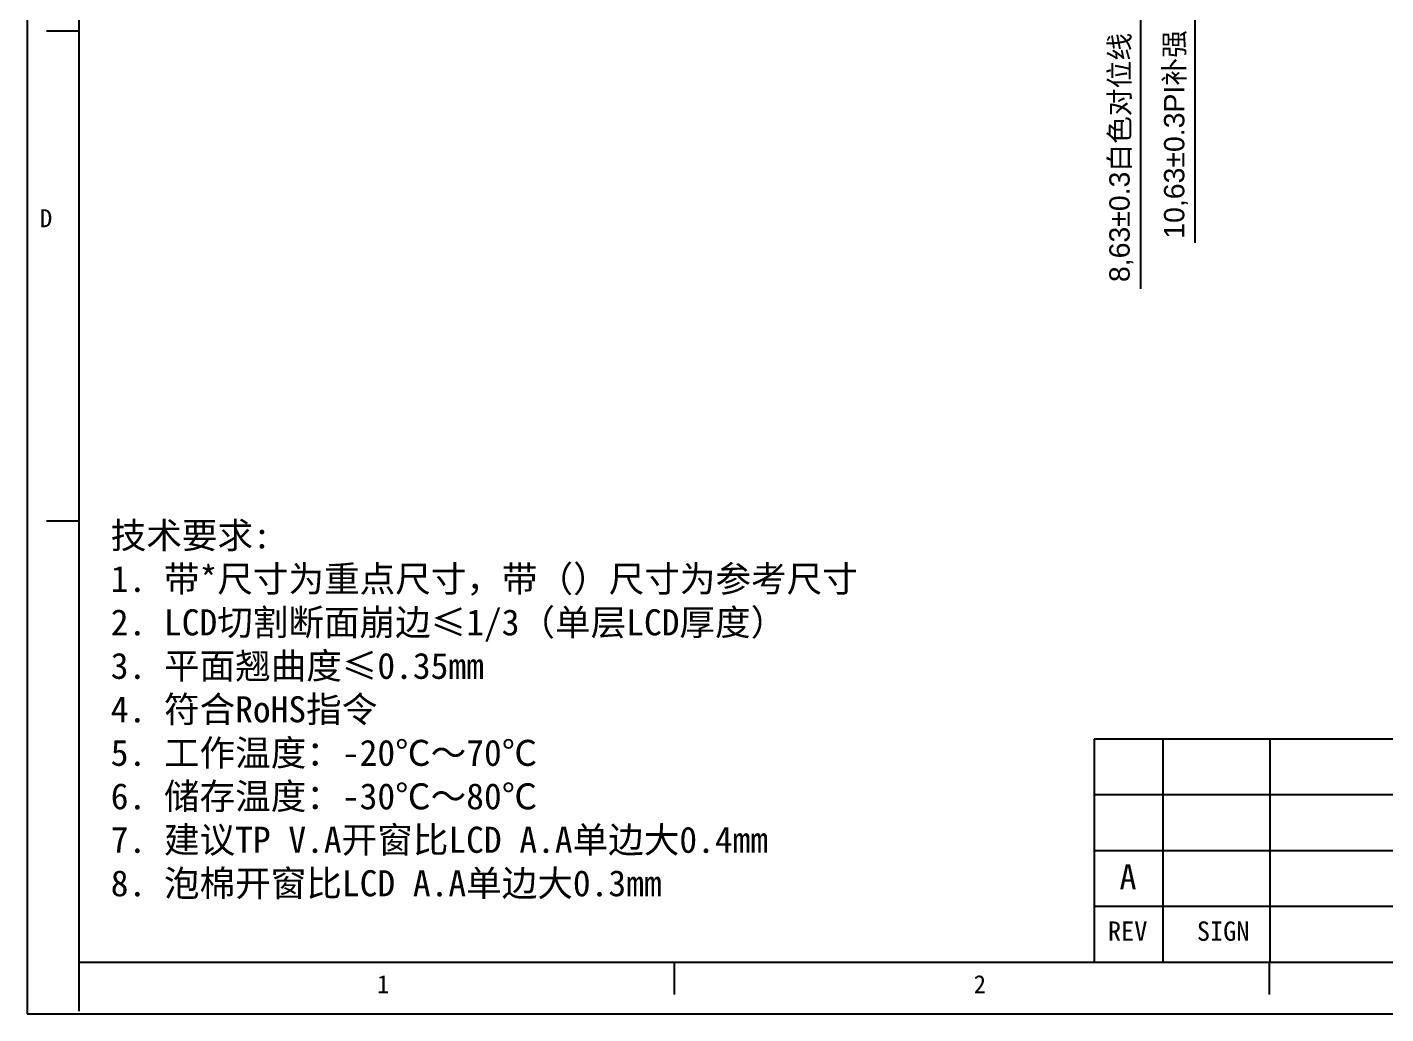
# Model space of a CAD drawing. Header units: millimetres. Extents: x 4482 to 4934, y -79 to 235.
# Drawn here: x 4482 to 4649, y -79.1 to 42.1 of the extents above; entities that cross this region are included whole.
import ezdxf
from ezdxf.enums import TextEntityAlignment as Align

# ---------------------------------------------------------------- set-up
doc = ezdxf.new("R2010")
doc.units = ezdxf.units.MM
doc.header["$PDMODE"] = 67
doc.layers.get('Defpoints').update_dxf_attribs({"lineweight": 18})
doc.layers.add('dim', color=84, linetype='Continuous', lineweight=9)
doc.layers.add('标 注', color=3, linetype='Continuous')
doc.styles.get("Standard").update_dxf_attribs({"font": 'arial.ttf'})
doc.styles.add('宋体', font='')
doc.styles.get('宋体').set_extended_font_data('宋体')
doc.dimstyles.new('ISO-25', dxfattribs={"dimtxt": 2.5, "dimasz": 2.5, "dimexe": 1.25, "dimexo": 0.625, "dimtad": 1, "dimtxsty": 'Standard', "dimcen": 2.5, "dimadec": 0, "dimazin": 0, "dimtfac": 1, "dimtmove": 0, "dimatfit": 3, "dimfxl": 1, "dimarcsym": 0})

# ---------------------------------------------------------------- blocks, each defined once
blk = doc.blocks.new('*D29')
at = {"layer": 'Defpoints', "color": 0}
for p in [(4611.26, 53.4), (4611.06, 44.77), (4618.81, 44.77)]:
    blk.add_point(p, dxfattribs=at)
at = {"layer": '标 注', "color": 0, "lineweight": -2}
for p, q in [((4611.89, 53.4), (4620.06, 53.4)), ((4618.81, 50.9), (4618.81, 47.27)), ((4611.69, 44.77), (4620.06, 44.77)), ((4618.81, 44.77), (4618.81, 9.96))]:
    blk.add_line(p, q, dxfattribs=at)
at = {"layer": '标 注', "color": 0}
for points in [[(4618.39, 50.9), (4619.23, 50.9), (4618.81, 53.4)], [(4618.39, 47.27), (4619.23, 47.27), (4618.81, 44.77)]]:
    blk.add_solid(points, dxfattribs=at)
at = {"layer": '标 注', "color": 0, "insert": (4616.46, 26.11), "char_height": 2.5, "attachment_point": 5, "rotation": 90}
blk.add_mtext('8,63%%P0.3{\\fSimSun|b0|i0|c134|p2;白色对位线}', dxfattribs=at)
blk = doc.blocks.new('*D30')
at = {"layer": 'Defpoints', "color": 0}
for p in [(4611.26, 55.4), (4611.06, 44.77), (4625.5, 44.77)]:
    blk.add_point(p, dxfattribs=at)
at = {"layer": '标 注', "color": 0, "lineweight": -2}
for p, q in [((4611.89, 55.4), (4626.75, 55.4)), ((4625.5, 52.9), (4625.5, 47.27)), ((4611.69, 44.77), (4626.75, 44.77)), ((4625.5, 44.77), (4625.5, 15.62))]:
    blk.add_line(p, q, dxfattribs=at)
at = {"layer": '标 注', "color": 0}
for points in [[(4625.09, 52.9), (4625.92, 52.9), (4625.5, 55.4)], [(4625.09, 47.27), (4625.92, 47.27), (4625.5, 44.77)]]:
    blk.add_solid(points, dxfattribs=at)
at = {"layer": '标 注', "color": 0, "insert": (4623.18, 28.94), "char_height": 2.5, "attachment_point": 5, "rotation": 90}
blk.add_mtext('10,63%%P0.3PI{\\fSimSun|b0|i0|c134|p2;补强}', dxfattribs=at)

msp = doc.modelspace()

# ---------------------------------------------------------------- linework, layer by layer
at = {"color": 7, "linetype": 'Continuous'}
for p, q in [((4482.004, 234.562), (4482.004, -79.124)), ((4482.004, -79.124), (4933.52, -79.124))]:
    msp.add_line(p, q, dxfattribs=at)
at = {"linetype": 'Continuous'}
for p, q in [((4488.341, 222.231), (4488.341, -78.78)), ((4488.341, 41.624), (4484.38, 41.624)), ((4488.341, -18.578), (4484.38, -18.578)), ((4488.341, -72.786), (4927.183, -72.786)), ((4561.487, -72.786), (4561.487, -76.747)), ((4634.632, -72.786), (4634.632, -76.747))]:
    msp.add_line(p, q, dxfattribs=at)
at = {"color": 4, "linetype": 'Continuous'}
for p, q in [((4613.127, -45.362), (4613.127, -72.786)), ((4724.555, -45.362), (4613.127, -45.362)), ((4621.563, -45.362), (4621.563, -72.786)), ((4634.702, -45.362), (4634.702, -72.786)), ((4724.555, -52.218), (4613.127, -52.218)), ((4724.555, -59.074), (4613.127, -59.074)), ((4724.555, -65.93), (4613.127, -65.93))]:
    msp.add_line(p, q, dxfattribs=at)

# ---------------------------------------------------------------- texts
at = {"color": 4, "linetype": 'Continuous', "style": '宋体'}
for s, p in [('D', (4483.574, 17.538)), ('1', (4524.982, -76.589)), ('2', (4598.317, -76.589))]:
    msp.add_text(s, height=2.218, dxfattribs=at).set_placement(p)
at = {"color": 1, "linetype": 'Continuous', "style": '宋体'}
msp.add_text('A', height=3.08, dxfattribs=at).set_placement((4617.272, -63.827), align=Align.CENTER)
at = {"color": 4, "linetype": 'Continuous', "style": '宋体'}
for s, p in [('REV', (4617.231, -70.149)), ('SIGN', (4628.968, -70.149))]:
    msp.add_text(s, height=2.3764, dxfattribs=at).set_placement(p, align=Align.CENTER)
at = {"layer": 'dim', "lineweight": 0, "insert": (4492.273, -18.724), "char_height": 3.20567, "width": 138.1072, "attachment_point": 1, "style": '宋体'}
msp.add_mtext('{\\C0;技术要求:\\P1. 带*尺寸为重点尺寸，带（）尺寸为参考尺寸\\P2. LCD切割断面崩边≤1/3（单层LCD厚度）\\P3. 平面翘曲度≤0.35mm\\P4. 符合RoHS指令\\P5. 工作温度：-20℃～70℃ \\P6. 储存温度：-30℃～80℃\\P7. 建议TP V.A开窗比LCD A.A单边大0.4mm\\P8. 泡棉开窗比LCD A.A单边大0.3mm}', dxfattribs=at)

# ---------------------------------------------------------------- dimensions: what is measured, and where the dimension line sits
at = {"layer": '标 注'}
for base, p1, text, picture, middle in [((4625.504, 44.766), (4611.264, 55.396), '<>%%P0.3PI{\\fSimSun|b0|i0|c134|p2;补强}', '*D30', (4623.179, 28.941)), ((4618.809, 44.766), (4611.264, 53.396), '<>%%P0.3{\\fSimSun|b0|i0|c134|p2;白色对位线}', '*D29', (4616.456, 26.115))]:
    dim = msp.add_linear_dim(base=base, p1=p1, p2=(4611.064, 44.766), angle=90, text=text, dimstyle='ISO-25', override={"dimfxl": 1.25}, dxfattribs=at)
    dim.commit()
    dim.dimension.update_dxf_attribs({"geometry": picture, "text_midpoint": middle})

doc.saveas('drawing.dxf')
